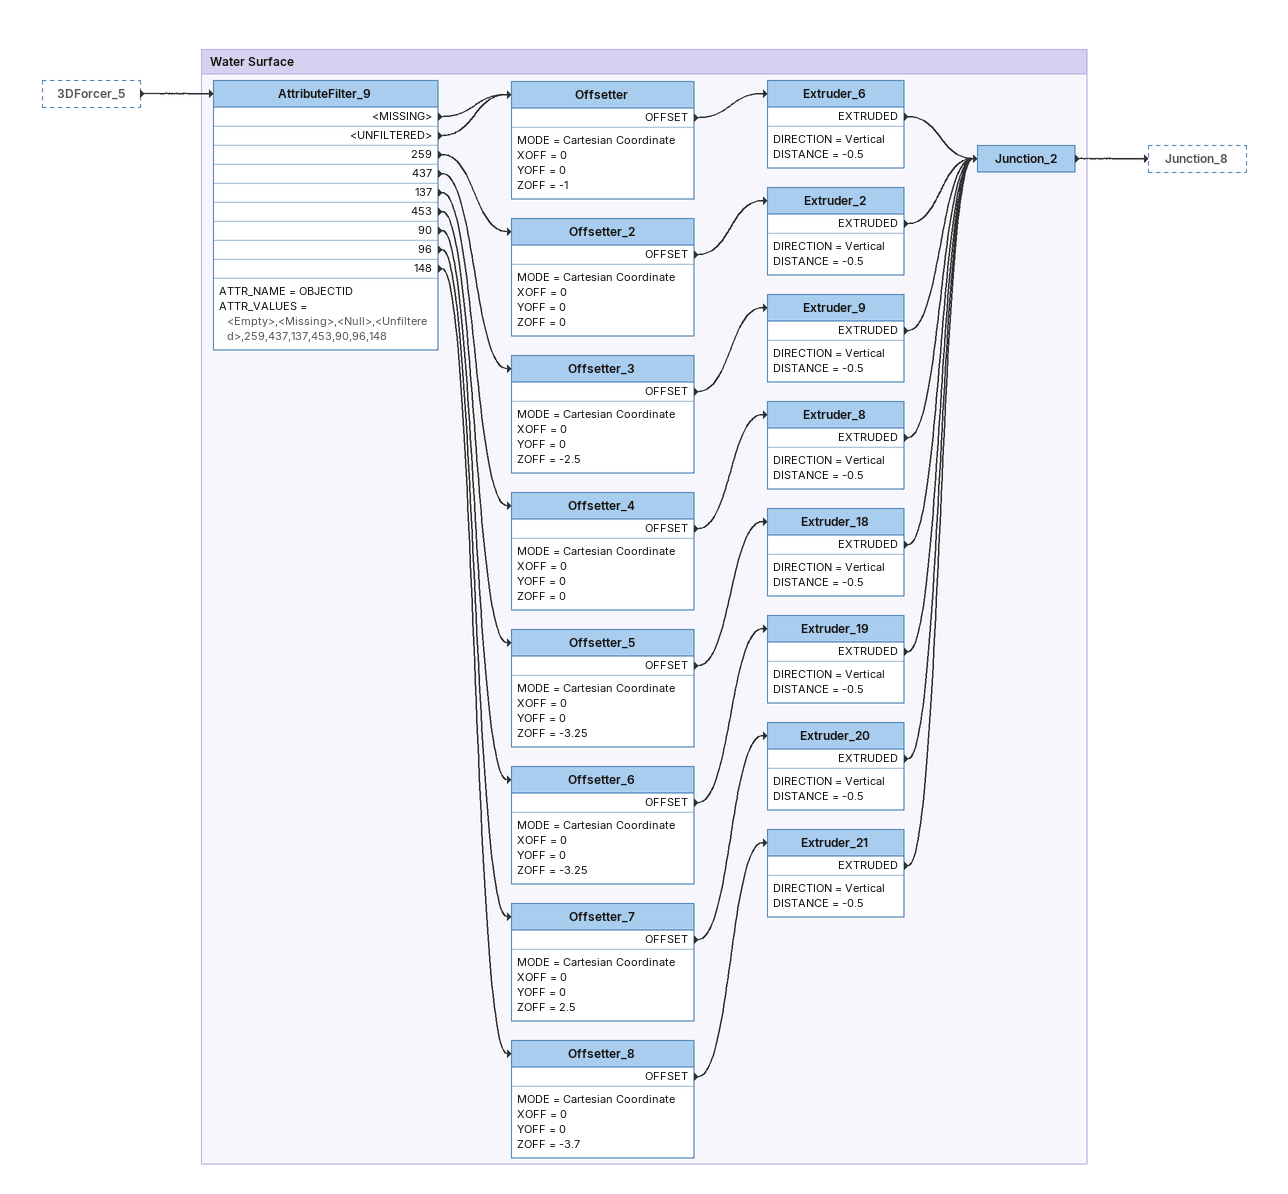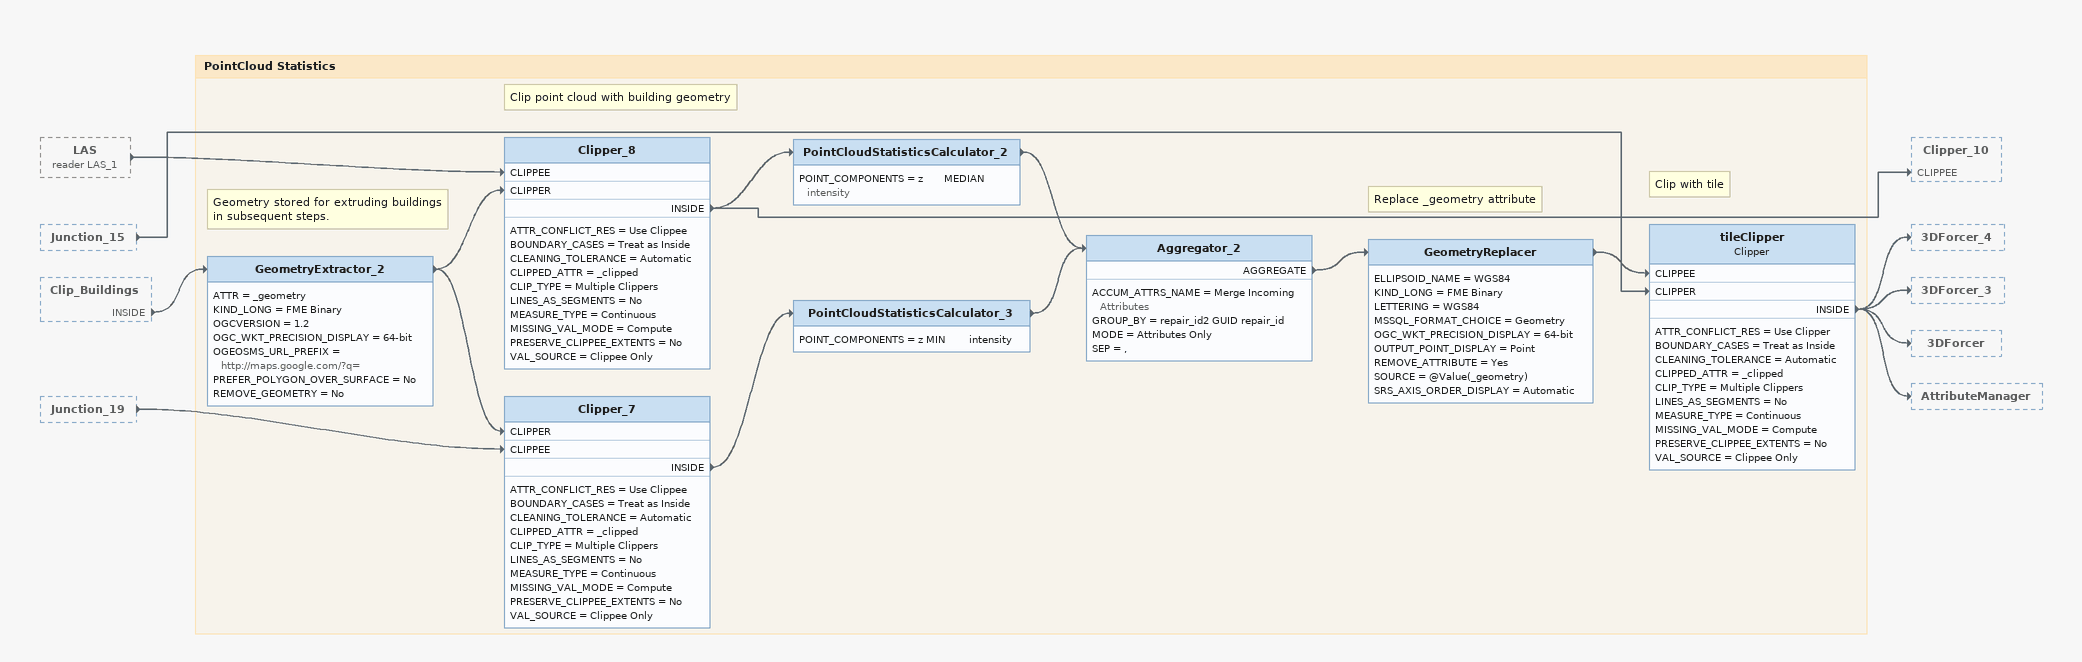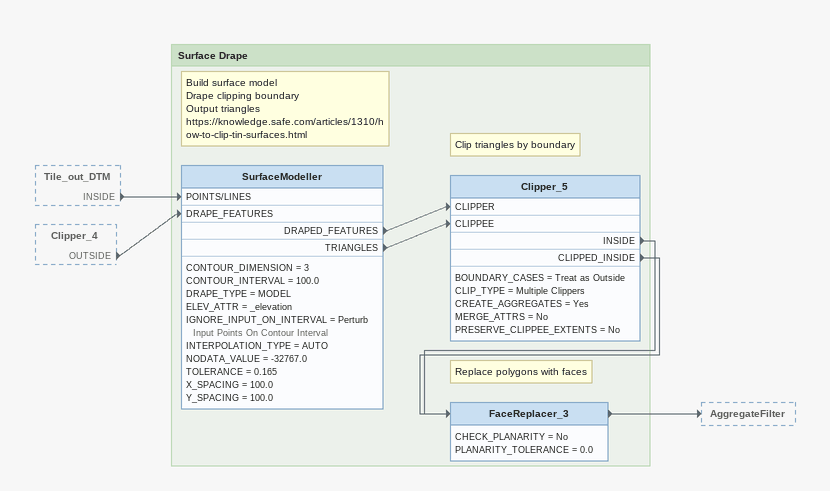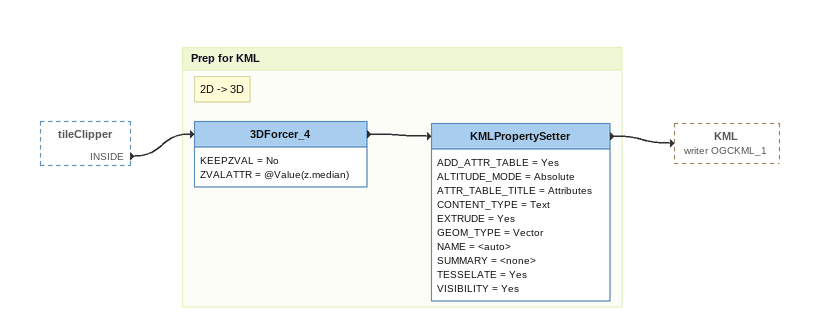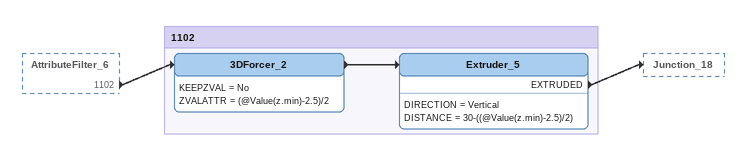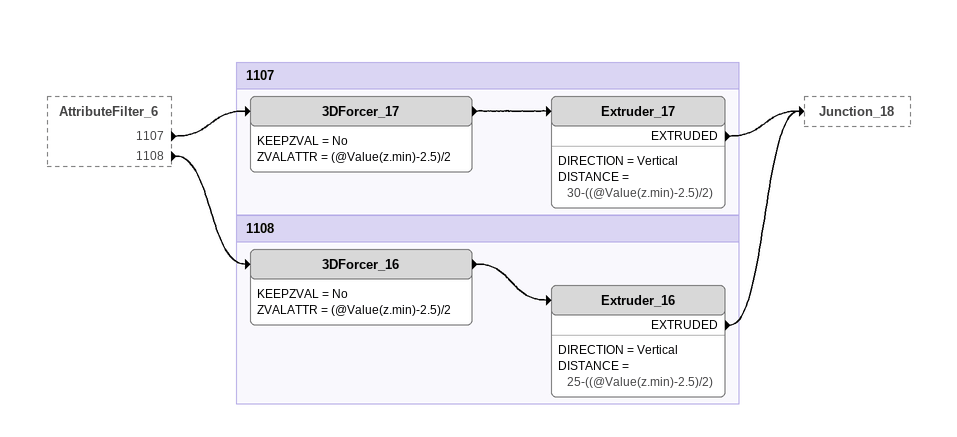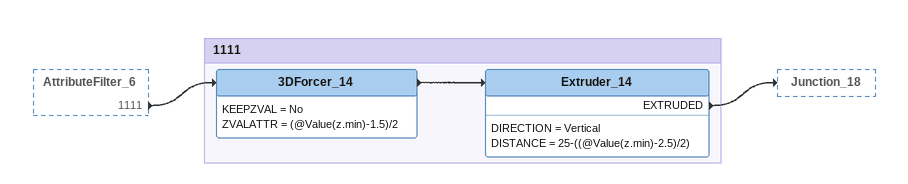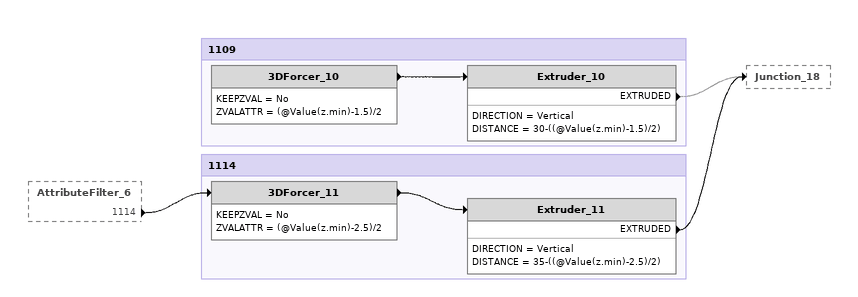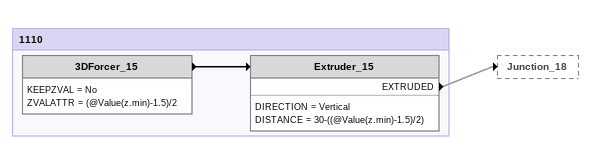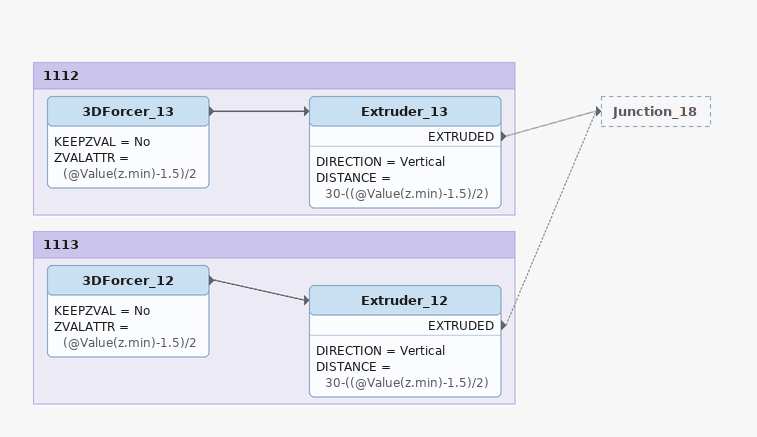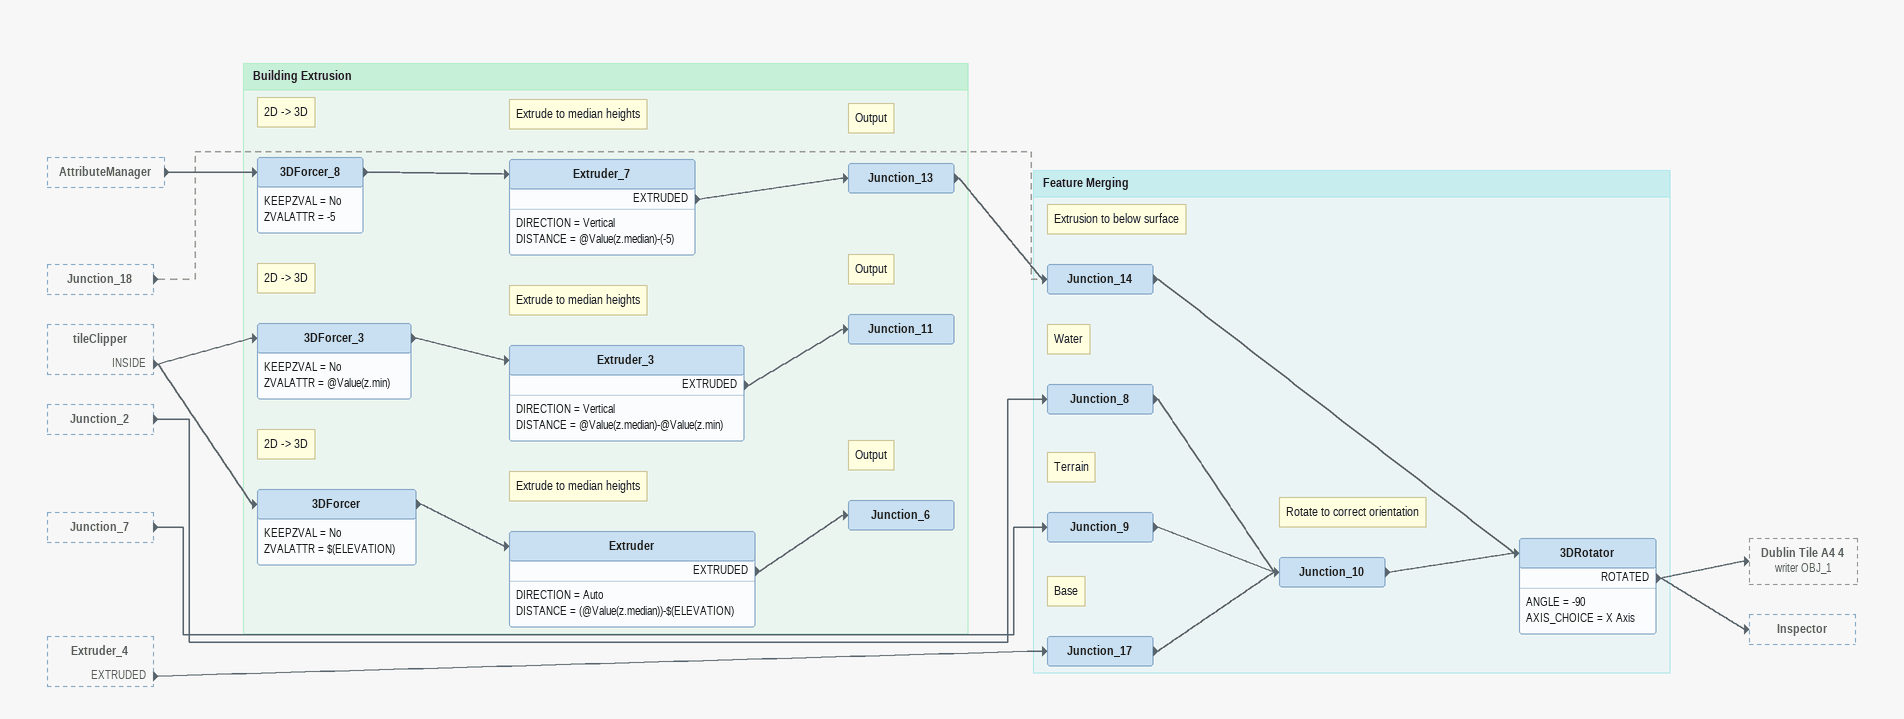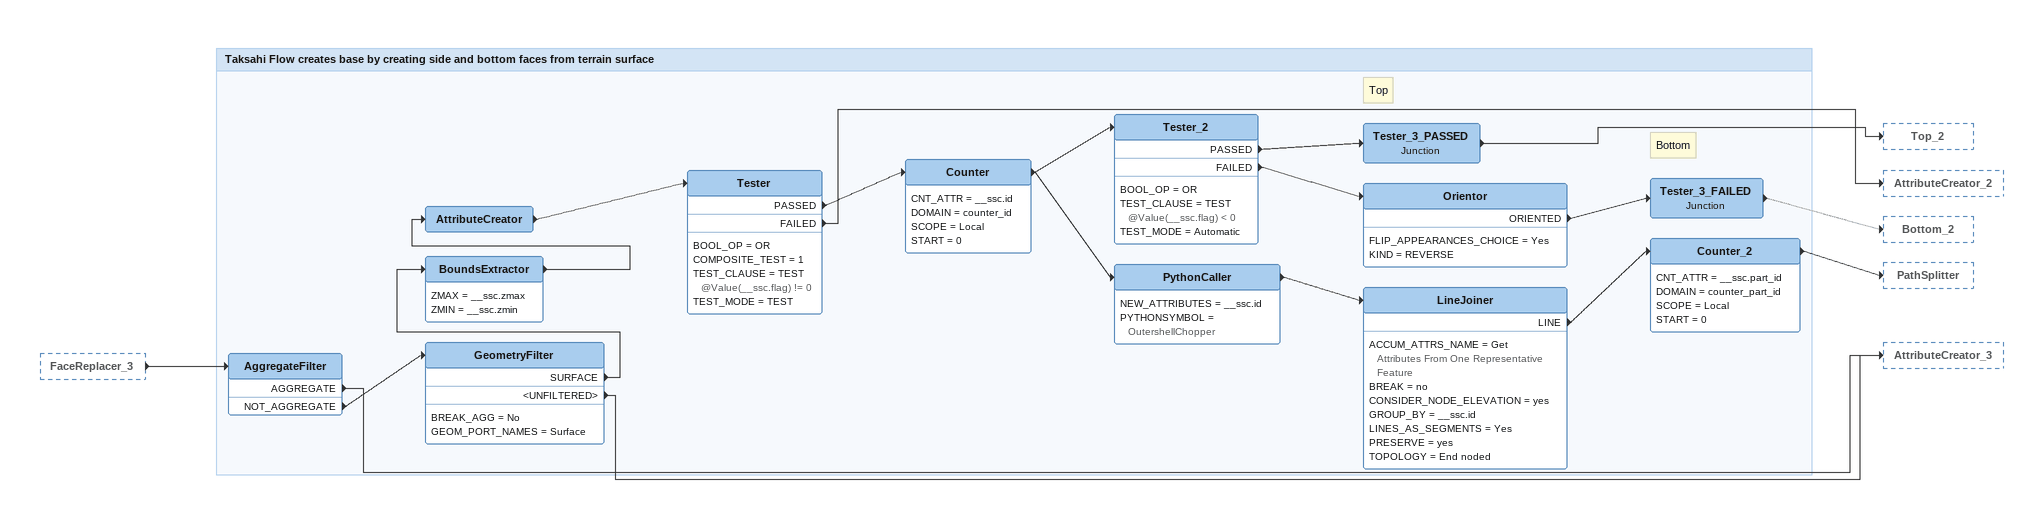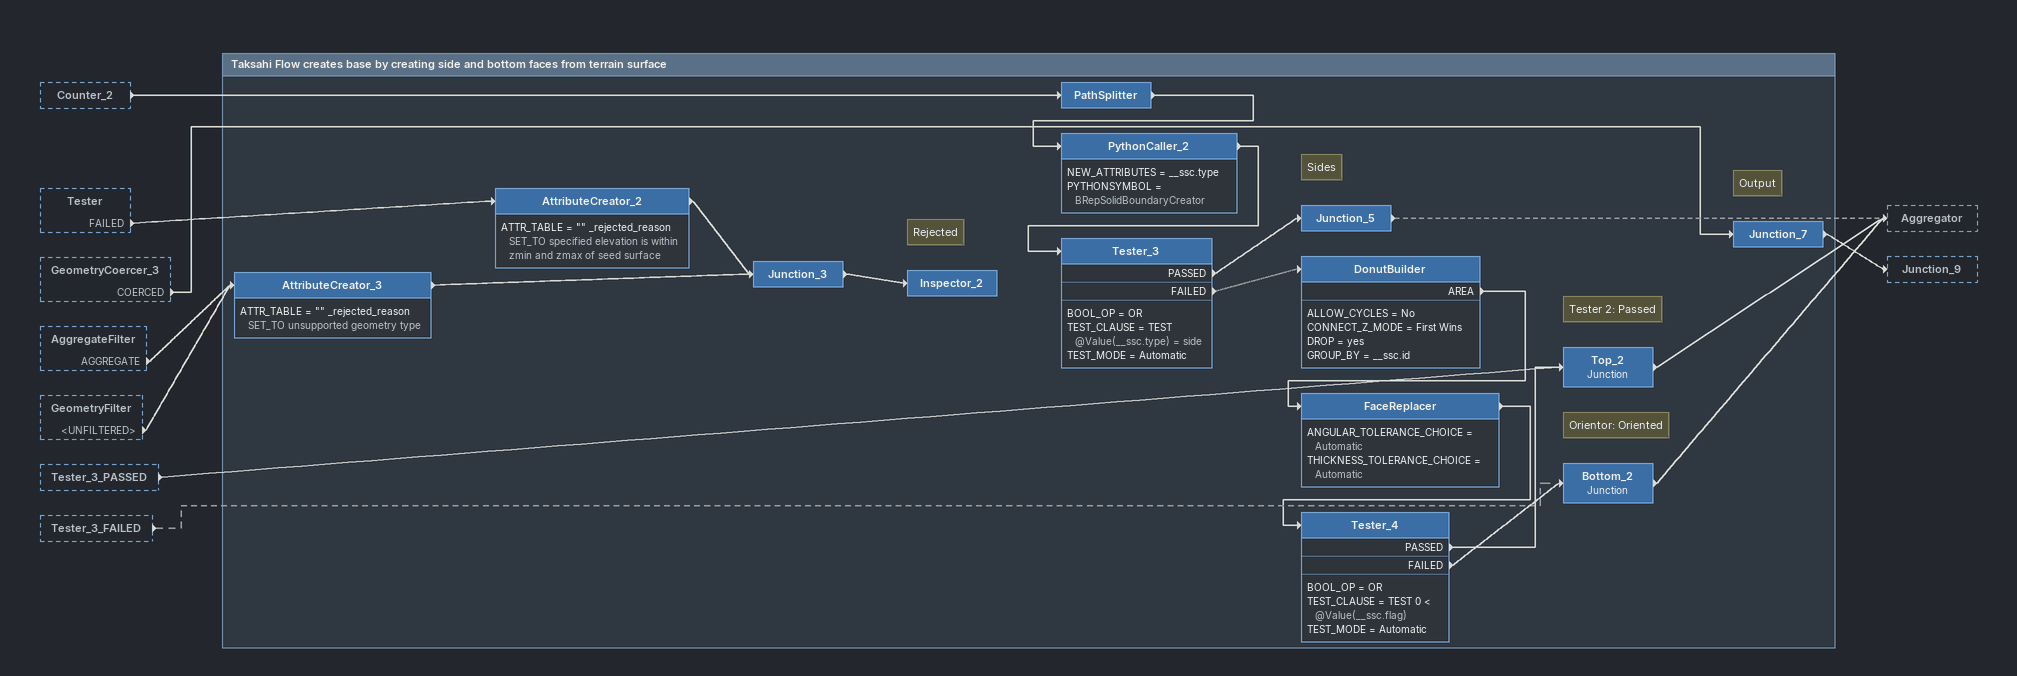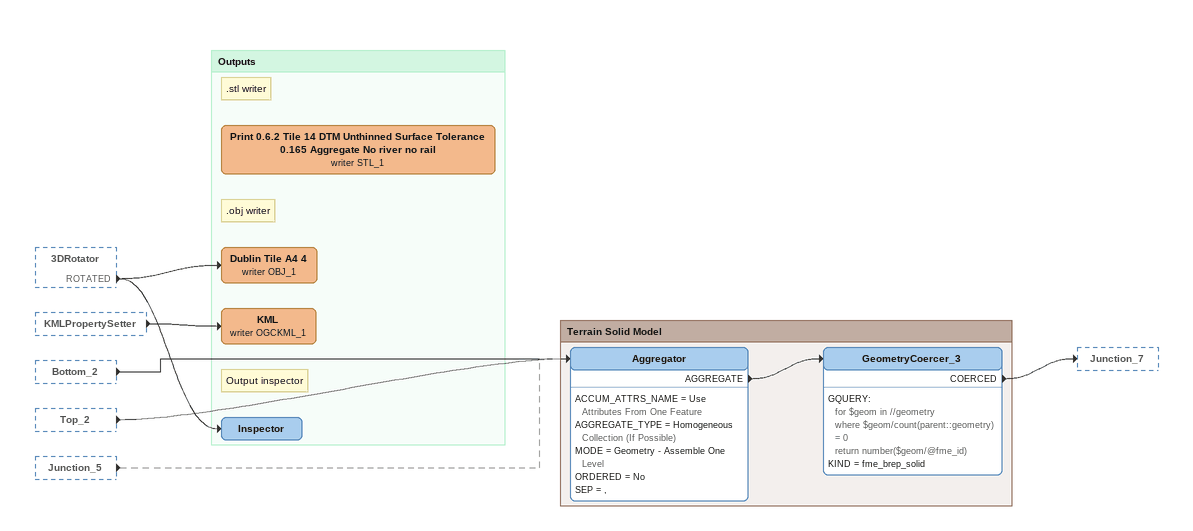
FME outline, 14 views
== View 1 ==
3DForcer_5 [outside]
    -> AttributeFilter_9

Bookmark: Water Surface
AttributeFilter_9
    ATTR_NAME = OBJECTID
    ATTR_VALUES = <Empty>,<Missing>,<Null>,<Unfiltered>,259,437,137,453,90,96,148
    <MISSING> -> Offsetter
    <UNFILTERED> -> Offsetter
    259 -> Offsetter_2
    437 -> Offsetter_3
    137 -> Offsetter_4
    453 -> Offsetter_5
    90 -> Offsetter_6
    96 -> Offsetter_7
    148 -> Offsetter_8
Offsetter
    MODE = Cartesian Coordinate
    XOFF = 0
    YOFF = 0
    ZOFF = -1
    OFFSET -> Extruder_6
Extruder_6
    DIRECTION = Vertical
    DISTANCE = -0.5
    EXTRUDED -> Junction_2
Offsetter_2
    MODE = Cartesian Coordinate
    XOFF = 0
    YOFF = 0
    ZOFF = 0
    OFFSET -> Extruder_2
Extruder_2
    DIRECTION = Vertical
    DISTANCE = -0.5
    EXTRUDED -> Junction_2
Offsetter_3
    MODE = Cartesian Coordinate
    XOFF = 0
    YOFF = 0
    ZOFF = -2.5
    OFFSET -> Extruder_9
Extruder_9
    DIRECTION = Vertical
    DISTANCE = -0.5
    EXTRUDED -> Junction_2
Offsetter_4
    MODE = Cartesian Coordinate
    XOFF = 0
    YOFF = 0
    ZOFF = 0
    OFFSET -> Extruder_8
Extruder_8
    DIRECTION = Vertical
    DISTANCE = -0.5
    EXTRUDED -> Junction_2
Offsetter_5
    MODE = Cartesian Coordinate
    XOFF = 0
    YOFF = 0
    ZOFF = -3.25
    OFFSET -> Extruder_18
Extruder_18
    DIRECTION = Vertical
    DISTANCE = -0.5
    EXTRUDED -> Junction_2
Offsetter_6
    MODE = Cartesian Coordinate
    XOFF = 0
    YOFF = 0
    ZOFF = -3.25
    OFFSET -> Extruder_19
Extruder_19
    DIRECTION = Vertical
    DISTANCE = -0.5
    EXTRUDED -> Junction_2
Offsetter_7
    MODE = Cartesian Coordinate
    XOFF = 0
    YOFF = 0
    ZOFF = 2.5
    OFFSET -> Extruder_20
Extruder_20
    DIRECTION = Vertical
    DISTANCE = -0.5
    EXTRUDED -> Junction_2
Offsetter_8
    MODE = Cartesian Coordinate
    XOFF = 0
    YOFF = 0
    ZOFF = -3.7
    OFFSET -> Extruder_21
Extruder_21
    DIRECTION = Vertical
    DISTANCE = -0.5
    EXTRUDED -> Junction_2
Junction_2
    -> Junction_8

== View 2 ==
LAS (reader LAS_1) [outside]
    -> Clipper_8 [CLIPPEE]
Junction_15 [outside]
    -> tileClipper [CLIPPER]
Clip_Buildings [outside]
    INSIDE -> GeometryExtractor_2
Junction_19 [outside]
    -> Clipper_7 [CLIPPEE]

Bookmark: PointCloud Statistics
Note: Geometry stored for extruding buildings in subsequent steps.
GeometryExtractor_2
    ATTR = _geometry
    KIND_LONG = FME Binary
    OGCVERSION = 1.2
    OGC_WKT_PRECISION_DISPLAY = 64-bit
    OGEOSMS_URL_PREFIX = http://maps.google.com/?q=
    PREFER_POLYGON_OVER_SURFACE = No
    REMOVE_GEOMETRY = No
    -> Clipper_8 [CLIPPER]
    -> Clipper_7 [CLIPPER]
Note: Clip point cloud with building geometry
Clipper_8
    ATTR_CONFLICT_RES = Use Clippee
    BOUNDARY_CASES = Treat as Inside
    CLEANING_TOLERANCE = Automatic
    CLIPPED_ATTR = _clipped
    CLIP_TYPE = Multiple Clippers
    LINES_AS_SEGMENTS = No
    MEASURE_TYPE = Continuous
    MISSING_VAL_MODE = Compute
    PRESERVE_CLIPPEE_EXTENTS = No
    VAL_SOURCE = Clippee Only
    INSIDE -> PointCloudStatisticsCalculator_2
    INSIDE -> Clipper_10 [CLIPPEE]
PointCloudStatisticsCalculator_2
    POINT_COMPONENTS = z       MEDIAN  intensity
    -> Aggregator_2
Clipper_7
    ATTR_CONFLICT_RES = Use Clippee
    BOUNDARY_CASES = Treat as Inside
    CLEANING_TOLERANCE = Automatic
    CLIPPED_ATTR = _clipped
    CLIP_TYPE = Multiple Clippers
    LINES_AS_SEGMENTS = No
    MEASURE_TYPE = Continuous
    MISSING_VAL_MODE = Compute
    PRESERVE_CLIPPEE_EXTENTS = No
    VAL_SOURCE = Clippee Only
    INSIDE -> PointCloudStatisticsCalculator_3
PointCloudStatisticsCalculator_3
    POINT_COMPONENTS = z MIN        intensity
    -> Aggregator_2
Aggregator_2
    ACCUM_ATTRS_NAME = Merge Incoming Attributes
    GROUP_BY = repair_id2 GUID repair_id
    MODE = Attributes Only
    SEP = ,
    AGGREGATE -> GeometryReplacer
Note: Replace _geometry attribute
GeometryReplacer
    ELLIPSOID_NAME = WGS84
    KIND_LONG = FME Binary
    LETTERING = WGS84
    MSSQL_FORMAT_CHOICE = Geometry
    OGC_WKT_PRECISION_DISPLAY = 64-bit
    OUTPUT_POINT_DISPLAY = Point
    REMOVE_ATTRIBUTE = Yes
    SOURCE = @Value(_geometry)
    SRS_AXIS_ORDER_DISPLAY = Automatic
    -> tileClipper [CLIPPEE]
Note: Clip with tile
tileClipper: Clipper
    ATTR_CONFLICT_RES = Use Clipper
    BOUNDARY_CASES = Treat as Inside
    CLEANING_TOLERANCE = Automatic
    CLIPPED_ATTR = _clipped
    CLIP_TYPE = Multiple Clippers
    LINES_AS_SEGMENTS = No
    MEASURE_TYPE = Continuous
    MISSING_VAL_MODE = Compute
    PRESERVE_CLIPPEE_EXTENTS = No
    VAL_SOURCE = Clippee Only
    INSIDE -> 3DForcer_4
    INSIDE -> 3DForcer_3
    INSIDE -> 3DForcer
    INSIDE -> AttributeManager

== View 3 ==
Tile_out_DTM [outside]
    INSIDE -> SurfaceModeller [POINTS/LINES]
Clipper_4 [outside]
    OUTSIDE -> SurfaceModeller [DRAPE_FEATURES]

Bookmark: Surface Drape
Note: Build surface model / Drape clipping boundary / Output triangles / https://knowledge.safe.com/articles/1310/how-to-clip-tin-surfaces.html
SurfaceModeller
    CONTOUR_DIMENSION = 3
    CONTOUR_INTERVAL = 100.0
    DRAPE_TYPE = MODEL
    ELEV_ATTR = _elevation
    IGNORE_INPUT_ON_INTERVAL = Perturb Input Points On Contour Interval
    INTERPOLATION_TYPE = AUTO
    NODATA_VALUE = -32767.0
    TOLERANCE = 0.165
    X_SPACING = 100.0
    Y_SPACING = 100.0
    DRAPED_FEATURES -> Clipper_5 [CLIPPER]
    TRIANGLES -> Clipper_5 [CLIPPEE]
Note: Clip triangles by boundary
Clipper_5
    BOUNDARY_CASES = Treat as Outside
    CLIP_TYPE = Multiple Clippers
    CREATE_AGGREGATES = Yes
    MERGE_ATTRS = No
    PRESERVE_CLIPPEE_EXTENTS = No
    INSIDE -> FaceReplacer_3
    CLIPPED_INSIDE -> FaceReplacer_3
Note: Replace polygons with faces
FaceReplacer_3
    CHECK_PLANARITY = No
    PLANARITY_TOLERANCE = 0.0
    -> AggregateFilter

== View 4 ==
tileClipper [outside]
    INSIDE -> 3DForcer_4

Bookmark: Prep for KML
Note: 2D -> 3D
3DForcer_4
    KEEPZVAL = No
    ZVALATTR = @Value(z.median)
    -> KMLPropertySetter
KMLPropertySetter
    ADD_ATTR_TABLE = Yes
    ALTITUDE_MODE = Absolute
    ATTR_TABLE_TITLE = Attributes
    CONTENT_TYPE = Text
    EXTRUDE = Yes
    GEOM_TYPE = Vector
    NAME = <auto>
    SUMMARY = <none>
    TESSELATE = Yes
    VISIBILITY = Yes
    -> KML (writer OGCKML_1)

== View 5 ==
AttributeFilter_6 [outside]
    1102 -> 3DForcer_2

Bookmark: 1102
3DForcer_2
    KEEPZVAL = No
    ZVALATTR = (@Value(z.min)-2.5)/2
    -> Extruder_5
Extruder_5
    DIRECTION = Vertical
    DISTANCE = 30-((@Value(z.min)-2.5)/2)
    EXTRUDED -> Junction_18

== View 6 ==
AttributeFilter_6 [outside]
    1107 -> 3DForcer_17
    1108 -> 3DForcer_16

Bookmark: 1107
3DForcer_17
    KEEPZVAL = No
    ZVALATTR = (@Value(z.min)-2.5)/2
    -> Extruder_17
Extruder_17
    DIRECTION = Vertical
    DISTANCE = 30-((@Value(z.min)-2.5)/2)
    EXTRUDED -> Junction_18

Bookmark: 1108
3DForcer_16
    KEEPZVAL = No
    ZVALATTR = (@Value(z.min)-2.5)/2
    -> Extruder_16
Extruder_16
    DIRECTION = Vertical
    DISTANCE = 25-((@Value(z.min)-2.5)/2)
    EXTRUDED -> Junction_18

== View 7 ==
AttributeFilter_6 [outside]
    1111 -> 3DForcer_14

Bookmark: 1111
3DForcer_14
    KEEPZVAL = No
    ZVALATTR = (@Value(z.min)-1.5)/2
    -> Extruder_14
Extruder_14
    DIRECTION = Vertical
    DISTANCE = 25-((@Value(z.min)-2.5)/2)
    EXTRUDED -> Junction_18

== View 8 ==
AttributeFilter_6 [outside]
    1114 -> 3DForcer_11

Bookmark: 1114
3DForcer_11
    KEEPZVAL = No
    ZVALATTR = (@Value(z.min)-2.5)/2
    -> Extruder_11
Extruder_11
    DIRECTION = Vertical
    DISTANCE = 35-((@Value(z.min)-2.5)/2)
    EXTRUDED -> Junction_18

Bookmark: 1109
3DForcer_10
    KEEPZVAL = No
    ZVALATTR = (@Value(z.min)-1.5)/2
    -> Extruder_10
Extruder_10
    DIRECTION = Vertical
    DISTANCE = 30-((@Value(z.min)-1.5)/2)
    EXTRUDED -> Junction_18 [off]

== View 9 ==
Bookmark: 1110
3DForcer_15
    KEEPZVAL = No
    ZVALATTR = (@Value(z.min)-1.5)/2
    -> Extruder_15
Extruder_15
    DIRECTION = Vertical
    DISTANCE = 30-((@Value(z.min)-1.5)/2)
    EXTRUDED -> Junction_18 [off]

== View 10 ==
Bookmark: 1112
3DForcer_13
    KEEPZVAL = No
    ZVALATTR = (@Value(z.min)-1.5)/2
    -> Extruder_13
Extruder_13
    DIRECTION = Vertical
    DISTANCE = 30-((@Value(z.min)-1.5)/2)
    EXTRUDED -> Junction_18 [off]

Bookmark: 1113
3DForcer_12
    KEEPZVAL = No
    ZVALATTR = (@Value(z.min)-1.5)/2
    -> Extruder_12
Extruder_12
    DIRECTION = Vertical
    DISTANCE = 30-((@Value(z.min)-1.5)/2)
    EXTRUDED -> Junction_18 [off]

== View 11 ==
AttributeManager [outside]
    -> 3DForcer_8
Junction_18 [outside]
    -> Junction_14 [off]
tileClipper [outside]
    INSIDE -> 3DForcer_3
    INSIDE -> 3DForcer
Junction_2 [outside]
    -> Junction_8
Junction_7 [outside]
    -> Junction_9
Extruder_4 [outside]
    EXTRUDED -> Junction_17

Bookmark: Feature Merging
Note: Base
Junction_17
    -> Junction_10
Note: Terrain
Junction_9
    -> Junction_10
Note: Water
Junction_8
    -> Junction_10
Junction_10
    -> 3DRotator
Note: Extrusion to below surface
Junction_14
    -> 3DRotator
Note: Rotate to correct orientation
3DRotator
    ANGLE = -90
    AXIS_CHOICE = X Axis
    ROTATED -> Dublin Tile A4 4 (writer OBJ_1)
    ROTATED -> Inspector

Bookmark: Building Extrusion
Note: 2D -> 3D
3DForcer_8
    KEEPZVAL = No
    ZVALATTR = -5
    -> Extruder_7
Note: Extrude to median heights
Extruder_7
    DIRECTION = Vertical
    DISTANCE = @Value(z.median)-(-5)
    EXTRUDED -> Junction_13
Note: Output
Junction_13
    -> Junction_14
Note: 2D -> 3D
3DForcer_3
    KEEPZVAL = No
    ZVALATTR = @Value(z.min)
    -> Extruder_3
Note: Extrude to median heights
Extruder_3
    DIRECTION = Vertical
    DISTANCE = @Value(z.median)-@Value(z.min)
    EXTRUDED -> Junction_11
Note: Output
Junction_11
Note: 2D -> 3D
3DForcer
    KEEPZVAL = No
    ZVALATTR = $(ELEVATION)
    -> Extruder
Note: Extrude to median heights
Extruder
    DIRECTION = Auto
    DISTANCE = (@Value(z.median))-$(ELEVATION)
    EXTRUDED -> Junction_6
Note: Output
Junction_6

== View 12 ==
FaceReplacer_3 [outside]
    -> AggregateFilter

Bookmark: Taksahi Flow creates base by creating side and bottom faces from terrain surface
AggregateFilter
    AGGREGATE -> AttributeCreator_3
    NOT_AGGREGATE -> GeometryFilter
GeometryFilter
    BREAK_AGG = No
    GEOM_PORT_NAMES = Surface
    SURFACE -> BoundsExtractor
    <UNFILTERED> -> AttributeCreator_3
BoundsExtractor
    ZMAX = __ssc.zmax
    ZMIN = __ssc.zmin
    -> AttributeCreator
AttributeCreator
    -> Tester
Tester
    BOOL_OP = OR
    COMPOSITE_TEST = 1
    TEST_CLAUSE = TEST @Value(__ssc.flag) != 0
    TEST_MODE = TEST
    PASSED -> Counter
    FAILED -> AttributeCreator_2
Counter
    CNT_ATTR = __ssc.id
    DOMAIN = counter_id
    SCOPE = Local
    START = 0
    -> PythonCaller
    -> Tester_2
Tester_2
    BOOL_OP = OR
    TEST_CLAUSE = TEST @Value(__ssc.flag) < 0
    TEST_MODE = Automatic
    PASSED -> Tester_3_PASSED
    FAILED -> Orientor
Note: Top
Tester_3_PASSED: Junction
    -> Top_2
Orientor
    FLIP_APPEARANCES_CHOICE = Yes
    KIND = REVERSE
    ORIENTED -> Tester_3_FAILED
Note: Bottom
Tester_3_FAILED: Junction
    -> Bottom_2 [off]
PythonCaller
    NEW_ATTRIBUTES = __ssc.id
    PYTHONSYMBOL = OutershellChopper
    -> LineJoiner
LineJoiner
    ACCUM_ATTRS_NAME = Get Attributes From One Representative Feature
    BREAK = no
    CONSIDER_NODE_ELEVATION = yes
    GROUP_BY = __ssc.id
    LINES_AS_SEGMENTS = Yes
    PRESERVE = yes
    TOPOLOGY = End noded
    LINE -> Counter_2
Counter_2
    CNT_ATTR = __ssc.part_id
    DOMAIN = counter_part_id
    SCOPE = Local
    START = 0
    -> PathSplitter

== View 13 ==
Counter_2 [outside]
    -> PathSplitter
Tester [outside]
    FAILED -> AttributeCreator_2
GeometryCoercer_3 [outside]
    COERCED -> Junction_7
AggregateFilter [outside]
    AGGREGATE -> AttributeCreator_3
GeometryFilter [outside]
    <UNFILTERED> -> AttributeCreator_3
Tester_3_PASSED [outside]
    -> Top_2
Tester_3_FAILED [outside]
    -> Bottom_2 [off]

Bookmark: Taksahi Flow creates base by creating side and bottom faces from terrain surface
PathSplitter
    -> PythonCaller_2
PythonCaller_2
    NEW_ATTRIBUTES = __ssc.type
    PYTHONSYMBOL = BRepSolidBoundaryCreator
    -> Tester_3
Tester_3
    BOOL_OP = OR
    TEST_CLAUSE = TEST @Value(__ssc.type) = side
    TEST_MODE = Automatic
    PASSED -> Junction_5
    FAILED -> DonutBuilder [off]
Note: Sides
Junction_5
    -> Aggregator [off]
DonutBuilder
    ALLOW_CYCLES = No
    CONNECT_Z_MODE = First Wins
    DROP = yes
    GROUP_BY = __ssc.id
    AREA -> FaceReplacer
FaceReplacer
    ANGULAR_TOLERANCE_CHOICE = Automatic
    THICKNESS_TOLERANCE_CHOICE = Automatic
    -> Tester_4
Tester_4
    BOOL_OP = OR
    TEST_CLAUSE = TEST 0 < @Value(__ssc.flag)
    TEST_MODE = Automatic
    PASSED -> Top_2
    FAILED -> Bottom_2
Note: Tester 2: Passed
Top_2: Junction
    -> Aggregator
Note: Orientor: Oriented
Bottom_2: Junction
    -> Aggregator
Note: Output
Junction_7
    -> Junction_9
AttributeCreator_2
    ATTR_TABLE = "" _rejected_reason SET_TO specified elevation is within zmin and zmax of seed surface
    -> Junction_3
AttributeCreator_3
    ATTR_TABLE = "" _rejected_reason SET_TO unsupported geometry type
    -> Junction_3
Junction_3
    -> Inspector_2
Note: Rejected
Inspector_2

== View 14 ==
3DRotator [outside]
    ROTATED -> Dublin Tile A4 4 (writer OBJ_1)
    ROTATED -> Inspector
KMLPropertySetter [outside]
    -> KML (writer OGCKML_1)
Bottom_2 [outside]
    -> Aggregator
Top_2 [outside]
    -> Aggregator
Junction_5 [outside]
    -> Aggregator [off]

Bookmark: Outputs
KML (writer OGCKML_1)
Note: .obj writer
Dublin Tile A4 4 (writer OBJ_1)
Note: Output inspector
Inspector
Note: .stl writer
Print 0.6.2 Tile 14 DTM Unthinned Surface Tolerance 0.165 Aggregate No river no rail (writer STL_1)

Bookmark: Terrain Solid Model
Aggregator
    ACCUM_ATTRS_NAME = Use Attributes From One Feature
    AGGREGATE_TYPE = Homogeneous Collection (If Possible)
    MODE = Geometry - Assemble One Level
    ORDERED = No
    SEP = ,
    AGGREGATE -> GeometryCoercer_3
GeometryCoercer_3
    GQUERY:
      for $geom in //geometry
      where $geom/count(parent::geometry) = 0
      return number($geom/@fme_id)
    KIND = fme_brep_solid
    COERCED -> Junction_7
